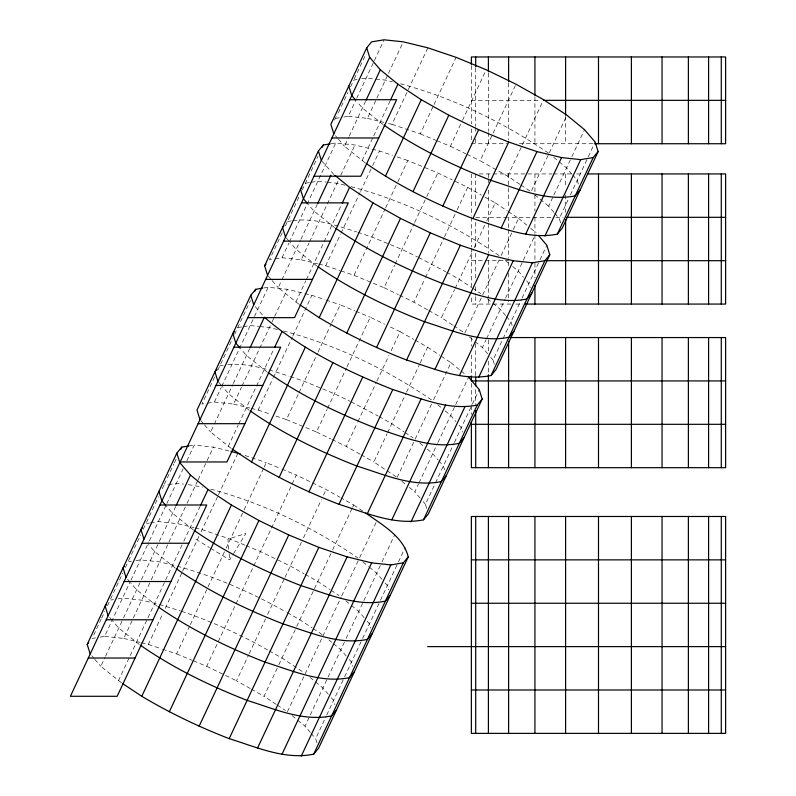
<?xml version="1.0" encoding="UTF-8"?>
<svg xmlns="http://www.w3.org/2000/svg" width="796" height="796" viewBox="0 0 796 796"><rect width="100%" height="100%" fill="white"/><g stroke="black" fill="none" stroke-linecap="round" stroke-linejoin="round"><path stroke-width="0.6" stroke-dasharray="3.98 2.98" d="M93.719 635.049L101.102 619.288M101.629 618.164L104.793 611.418M107.43 605.786L110.067 600.164L113.46 599.607M110.594 599.04L122.713 573.16M125.35 567.528L127.987 561.906L131.39 561.349M128.514 560.782L140.643 534.902M143.28 529.27L145.907 523.649L149.31 523.091M146.434 522.524L158.563 496.634M162.255 488.764L163.837 485.391L167.24 484.834M164.364 484.257L173.856 464.008M174.384 462.884L176.493 458.377M214.582 377.075L201.925 404.089L206.463 403.343M217.736 370.329L232.502 338.817M234.611 334.32L250.422 300.56M282.182 232.77L269.536 259.785L274.063 259.038M285.346 226.024L300.112 194.513M302.221 190.015L318.032 156.255M334.38 120.067L337.892 113.858M338.419 112.733L347.912 92.475M350.548 86.854L353.713 80.097L357.115 79.54M354.24 78.973L365.842 54.218M100.077 637.118L104.614 636.382L130.445 581.239M130.972 580.115L148.892 541.857M149.419 540.733L166.294 504.724M166.822 503.599L183.16 468.715M186.851 460.844L194.234 445.083L213.408 447.123L229.775 451.113M207.597 403.154L214.393 402.05L221.248 387.413M221.776 386.289L253.934 317.654M254.461 316.529L268.172 287.266L287.346 289.306L311.903 295.296L324.868 299.654M275.197 258.849L282.003 257.735L288.858 243.108M289.386 241.984L335.773 142.962L354.946 145.001L379.513 150.991L392.478 155.349M343.723 117.062L348.26 116.316L356.17 99.44M356.698 98.316L384.11 39.8M121.47 682.809L100.823 666.332L105.042 657.337M105.569 656.212L122.962 619.079M123.489 617.945L140.892 580.811M141.419 579.687L158.812 542.554M159.339 541.429L175.687 506.545M231.258 448.466L210.612 431.999L213.776 425.243M214.303 424.119L232.75 384.737M233.278 383.612L249.626 348.728M298.868 304.162L278.212 287.694L281.376 280.938M281.903 279.814L300.361 240.432M300.888 239.307L317.226 204.423M365.125 162.742L344.469 146.275L348.688 137.27M349.215 136.146L365.563 101.261M104.614 636.382L123.778 638.422L150.673 581.03M151.2 579.906L186.513 504.515M187.04 503.39L197.587 480.884M198.114 479.759L206.552 461.76M207.079 460.635L213.408 447.123M214.393 402.05L233.566 404.089L241.477 387.204M242.004 386.08L271.526 323.067M272.053 321.942L274.162 317.445M274.69 316.32L287.346 289.306M282.003 257.735L301.177 259.785L309.087 242.899M309.614 241.775L338.081 181.01M340.718 175.389L354.946 145.001M348.26 116.316L367.434 118.355L376.399 99.231M376.916 98.107L387.99 74.476M388.518 73.351L403.283 41.84M118.425 680.789L147.419 618.9M147.947 617.766L183.269 542.375M183.796 541.25L200.134 506.365M228.213 446.447L238.233 425.064M238.75 423.94L274.073 348.548M295.823 302.142L305.833 280.759M306.361 279.635L341.683 204.244M362.071 160.722L373.145 137.091M373.672 135.967L390.02 101.082M141.33 642.7L148.345 644.402L163.11 612.9M165.22 608.403L182.085 572.394M182.612 571.269L198.96 536.385M201.06 531.877L217.935 495.868M218.462 494.744L237.964 453.113M251.118 408.358L258.133 410.069L272.889 378.568M273.416 377.443L292.401 336.927M292.928 335.803L311.903 295.296M318.718 264.053L325.743 265.764L340.499 234.263M341.026 233.129L360.011 192.622M360.538 191.498L372.13 166.742M372.657 165.618L379.513 150.991M388.488 123.489L392 124.345L407.811 90.585M408.338 89.46L427.84 47.83M162.484 649.168L176.632 653.924L189.806 625.795M190.334 624.671L225.656 549.28M226.183 548.155L243.586 511.022M244.113 509.898L263.615 468.257M264.143 467.133L266.252 462.635L280.729 468.605M275.814 416.019L286.411 419.591L298.54 393.712M299.067 392.587L317.524 353.205M318.042 352.081L331.226 323.942M331.753 322.818L340.19 304.818L354.668 310.788M341.056 270.919L354.021 275.287L385.125 208.9M385.652 207.766L397.254 183.01M397.781 181.886L407.801 160.513L437.87 172.921L452.228 179.876M392 124.345L420.278 133.867L433.462 105.729M433.989 104.604L456.128 57.352M193.338 660.819L206.701 666.332L296.321 475.043L326.141 489.49L339.902 497.241M286.411 419.591L316.49 431.999L327.037 409.492M327.564 408.368L346.539 367.861M347.066 366.737L370.259 317.226L384.617 324.181M354.021 275.287L384.1 287.694L394.637 265.187M395.164 264.063L414.149 223.557M414.676 222.432L426.268 197.677M426.795 196.552L437.87 172.921M436.984 140.763L450.357 146.275L461.949 121.519M462.476 120.395L486.207 69.759M250.282 688.54L236.521 680.789L248.641 654.899M249.168 653.775L265.516 618.9M267.625 614.393L284.49 578.384M285.018 577.259L301.366 542.375M303.475 537.877L321.395 499.619M323.504 495.112L326.141 489.49M360.071 454.198L346.31 446.447L357.374 422.815M357.901 421.691L376.359 382.309M376.886 381.185L389.005 355.305M391.115 350.797L400.08 331.673L389.035 326.32M427.681 309.893L413.91 302.142L424.984 278.51M425.512 277.386L443.959 238.004M444.486 236.88L456.615 211M457.143 209.875L467.69 187.368L453.332 180.413M519.888 184.314L507.699 176.224L480.167 160.722L516.017 84.207M276.232 704.38L264.043 696.291L278.282 665.904M278.809 664.779L296.202 627.646M296.729 626.522L332.051 551.13M332.579 550.006L352.091 508.375M352.618 507.251L353.663 504.992L340.967 497.838M396.179 476.784L373.831 461.959L387.015 433.82M387.543 432.696L405.99 393.314M406.517 392.189L419.701 364.061M420.228 362.936L427.601 347.175L414.905 340.021M452.616 325.066L441.442 317.654L454.615 289.515M455.143 288.391L473.6 249.009M474.127 247.884L484.665 225.377M486.774 220.88L495.212 202.871L482.505 195.716M507.699 176.224L521.927 145.847M522.455 144.723L543.549 99.709M287.406 711.793L341.176 597.02M341.703 595.896L359.105 558.762M359.633 557.638L377.025 520.504M397.194 477.461L414.059 441.452M415.114 439.203L431.989 403.194M433.571 399.821L450.964 362.687L440.805 355.941M464.804 333.156L481.67 297.147M482.724 294.898L499.59 258.889M501.172 255.516L512.773 230.76M513.301 229.626L518.574 218.383L508.415 211.636M531.579 190.612L566.901 115.211M310.331 732.449L305.007 726.241L309.753 716.121M310.281 714.997L345.603 639.596M346.131 638.472L381.453 563.08M381.98 561.956L394.627 534.952M420.119 498.117L414.796 491.908L418.487 484.028M419.014 482.903L437.462 443.521M437.989 442.397L468.565 377.135M487.729 353.812L482.406 347.603L486.097 339.723M486.625 338.599L505.072 299.216M505.599 298.092L535.121 235.079M553.976 212.383L548.663 206.184L553.399 196.055M553.926 194.93L571.329 157.797M571.856 156.673L584.503 129.668M316.967 742.887L315.654 738.648L326.201 716.151M326.728 715.027L344.121 677.893M344.648 676.759L362.051 639.626M362.578 638.501L379.971 601.368M380.498 600.244L397.891 563.11M398.418 561.986L405.273 547.359M426.755 508.545L425.442 504.316L434.924 484.067M435.452 482.933L453.909 443.551M454.436 442.427L471.829 405.293M472.356 404.169L479.212 389.543M494.366 364.24L493.042 360.011L502.535 339.753M503.062 338.628L521.519 299.246M522.047 298.122L539.439 260.988M539.967 259.864L546.822 245.238M560.623 222.82L559.299 218.592L568.264 199.458M570.374 194.96L587.766 157.827M588.294 156.703L595.149 142.076M210.651 548.275L229.676 559.867L232.92 554.583M233.566 553.528L245.894 533.469L227.915 539.101L229.049 552.533M361.653 78.804L366.18 78.058L374.568 78.953M335.793 118.355L339.186 117.798M331.245 143.708L335.773 142.962M305.385 183.259L309.913 182.523M311.047 182.334L317.853 181.219L326.241 182.115M287.455 221.517L291.993 220.781M293.127 220.591C314.679 217.686 336.25 225.497 356.628 231.875M263.635 288.013L268.172 287.266M237.775 327.564L242.312 326.828M243.447 326.639L250.243 325.524L258.63 326.42M219.845 365.832L223.248 365.274M227.785 364.528C248.631 362.847 269.346 369.841 289.018 376.18M188.562 446.019L194.234 445.083M168.374 484.645L176.304 483.341L183.498 484.107M150.444 522.902L158.384 521.599L177.558 523.649L193.935 527.639M135.927 560.603L140.454 559.867L159.628 561.906L176.006 565.896M117.997 598.861L122.534 598.124L141.708 600.164L158.086 604.154M92.137 638.422L95.54 637.865M471.371 100.346L539.837 100.346M471.371 143.728L507.42 143.728M519.38 143.728L593.617 143.728M479.172 173.936L552.106 173.936M553.329 173.936L571.687 173.936M576.563 173.936L582.652 173.936M475.71 217.308L507.42 217.308M550.882 217.308L508.604 217.308L508.604 228.472M555.787 217.308L563.14 217.308M471.371 260.69L508.604 260.69M511.002 304.072L471.371 304.072L471.371 296.629M515.788 304.072L522.972 304.072M375.772 79.083L385.354 80.097L392.378 81.809M327.435 182.244L337.026 183.259L345.215 185.259M259.834 326.549L269.416 327.564L277.605 329.564M188.294 484.625L202.502 487.092M400.567 83.809C453.541 98.087 503.808 122.415 548.981 153.479M367.434 118.355L383.811 122.345M351.066 186.682C404.099 200.741 454.407 224.999 499.629 255.964M301.177 259.785L317.554 263.775M283.456 330.987C336.489 345.046 386.806 369.314 432.029 400.269M233.566 404.089L249.944 408.079M210.681 489.092C263.267 503.271 313.206 527.32 358.091 558.086M195.1 527.917L202.114 529.629L230.402 539.151L244.879 545.121M177.18 566.175C215.278 576.543 251.775 592.652 286.132 612.015M159.25 604.443L180.413 610.91M123.778 638.422L140.156 642.412M397.194 156.941L407.801 160.513M357.802 232.263L371.951 237.029L402.02 249.437L417.482 256.929M325.743 265.764L339.882 270.531M326.052 300.052L340.19 304.818M290.202 376.568L304.341 381.334L334.41 393.741L349.872 401.234M258.133 410.069L271.098 414.437M245.039 455.491L266.252 462.635M181.588 611.308C211.646 621.368 240.661 634.621 268.202 650.282M148.345 644.402L161.309 648.77M420.278 133.867L435.87 140.295M355.782 311.246L370.259 317.226M281.844 469.063L296.321 475.043M245.994 545.588L260.481 551.558L290.291 566.006L304.052 573.757M176.632 653.924L192.224 660.362M450.357 146.275L465.809 153.767M466.914 154.305L480.167 160.722M418.587 257.466L445.601 271.635M384.1 287.694L398.458 294.649M399.562 295.187L413.91 302.142M350.976 401.771L377.991 415.94M316.49 431.999L330.847 438.954M331.952 439.491L346.31 446.447M206.701 666.332L236.521 680.789M467.69 187.368L481.451 195.119M446.655 272.232L459.362 279.386L471.55 287.475M428.736 310.49L441.442 317.654M400.08 331.673L413.84 339.424M379.055 416.537L391.761 423.691L403.94 431.79M361.125 454.795L373.831 461.959M305.117 574.354L317.823 581.518L330.012 589.607M287.187 612.612L299.893 619.776L312.082 627.865M269.267 650.879L281.973 658.033L304.311 672.859M251.337 689.137L264.043 696.291M195.866 539.26L209.597 547.628M520.902 184.99L530.037 191.06M383.045 124.484L362.399 108.017L357.076 101.808M495.212 202.871L507.4 210.96M472.565 288.152L480.694 293.545M334.718 227.646L314.062 211.179L307.982 204.084M453.63 325.743L463.779 332.479M316.788 265.904L296.142 249.437L290.062 242.342M427.601 347.175L439.79 355.265M404.965 432.457L413.084 437.85M267.108 371.951L246.462 355.484L240.372 348.389M249.178 410.209L228.532 393.741L222.452 386.647M353.663 504.992L363.822 511.738M331.027 590.274L339.146 595.667M193.169 529.768L172.523 513.301L166.434 506.206M313.097 628.542L322.241 634.601M175.249 568.026L154.593 551.558L148.514 544.464M157.319 606.293L136.673 589.816L130.584 582.732M277.247 705.057L285.376 710.45M139.399 644.551L118.743 628.074L112.664 620.989M553.608 157.28L558.245 161.081M559.17 161.837L566.583 167.926L571.906 174.125M534.763 194.771L548.663 206.184M518.574 218.383L526.912 225.218M530.614 228.263L536.176 232.83M505.281 260.441L508.982 263.486M512.694 266.521L518.256 271.088L523.569 277.287M487.361 298.699L491.988 302.5M492.913 303.256L500.326 309.345L505.649 315.544M333.842 174.433L322.101 161.399M469.431 336.957L474.068 340.758M474.993 341.524L482.406 347.603M450.964 362.687L460.227 370.289M461.153 371.045L464.864 374.09M437.671 404.746L441.382 407.791M445.083 410.826L450.645 415.393L455.969 421.591M419.751 443.004L423.452 446.049M427.163 449.083L432.716 453.65L438.039 459.859M401.821 481.262L405.532 484.306M409.234 487.351L414.796 491.908M362.807 561.807L368.369 566.364M369.294 567.13L376.707 573.21L382.03 579.418M345.812 600.821L350.439 604.622M351.374 605.388L358.777 611.467L364.1 617.676M328.818 639.845L332.519 642.879M333.444 643.646L340.857 649.725L346.18 655.934M309.962 677.336L314.599 681.137M315.524 681.903L322.937 687.983L328.25 694.192M292.042 715.594L296.669 719.405M297.595 720.161L305.007 726.241M572.662 175.011L577.229 180.334L578.543 184.563M554.742 213.268L559.299 218.592M526.614 280.839L528.892 283.495L530.216 287.724M506.405 316.44L510.972 321.753L512.286 325.982M335.345 135.638L337.633 138.295M338.39 139.181L344.469 146.275M490.764 357.354L493.042 360.011M459.003 425.144L461.292 427.8L462.605 432.029M286.252 237.914L289.296 241.457M438.805 460.745L443.362 466.058L444.685 470.287M268.332 276.172L271.376 279.714M272.132 280.6L278.212 287.694M423.164 501.659L425.442 504.316M255.257 306.589L263.625 316.34M218.651 382.219L221.686 385.762M385.065 582.961L387.353 585.617L388.667 589.846M200.721 420.477L203.766 424.019M204.522 424.905L210.612 431.999M367.145 621.218L369.424 623.875L370.747 628.104M349.225 659.476L351.504 662.133L352.817 666.371M331.295 697.734L333.574 700.39L334.897 704.629M311.087 733.335L315.654 738.648M127.549 579.18L129.828 581.836M109.619 617.437L111.908 620.104M91.699 655.695L93.978 658.362M94.744 659.247L100.823 666.332M229.158 553.757L229.676 559.867M565.598 116.455L565.598 143.728M565.598 173.936L565.598 187.567M565.598 195L565.598 212.353M534.932 96.624L534.932 143.728M534.932 173.936L534.932 211.119M534.932 217.308L534.932 233.427M534.932 234.661L534.932 260.69M534.932 263.168L534.932 278.043M508.604 82.993L508.604 140.006M508.604 173.936L508.604 207.398M508.604 229.706L508.604 258.212M508.604 261.934L508.604 265.645M508.604 273.088L508.604 301.594M488.406 73.083L488.406 131.33M488.406 132.574L488.406 143.728M488.406 173.936L488.406 177.657M488.406 178.891L488.406 182.612M488.406 190.045L488.406 222.273M488.406 223.507L488.406 253.257M488.406 260.69L488.406 297.873M488.406 299.107L488.406 304.072M488.406 340.031L488.406 353.663M488.406 361.095L488.406 374.727M475.71 68.128L475.71 126.375M475.71 127.609L475.71 131.33M475.71 138.763L475.71 143.728M475.71 173.936L475.71 207.398M475.71 222.273L475.71 248.292M475.71 253.257L475.71 278.043M475.71 286.719L475.71 295.396M475.71 296.629L475.71 304.072M475.71 343.743L475.71 375.971M475.71 389.602L475.71 404.477M471.371 65.64L471.371 123.897M471.371 128.852L471.371 141.25M471.371 173.936L471.371 216.074M471.371 217.308L471.371 247.059M471.371 248.292L471.371 287.953M471.371 337.554L471.371 346.22M471.371 354.897L471.371 374.727M471.371 383.403L471.371 404.477M471.371 405.711L471.371 414.388"/><path stroke-width="1.19" d="M90.177 653.924L87.212 644.402L176.841 453.113L181.757 447.123L188.562 446.019M262.501 288.192L255.695 289.306L250.78 295.296L197 410.069L199.965 419.591M267.575 275.287L264.61 265.764L318.38 150.991L323.305 145.001L330.111 143.887M366.14 163.419C399.095 186.403 435.521 203.955 472.854 218.592C499.928 226.94 528.494 240.084 557.339 234.094L562.265 228.114L598.114 151.598L595.149 142.076L584.503 129.668L566.901 115.211L543.549 99.709L516.017 84.207L486.207 69.759L456.128 57.352L427.84 47.83L403.283 41.84L384.11 39.8L371.632 41.84L366.717 47.83L330.867 124.345L333.822 133.867M180.702 449.382L181.757 447.123M254.64 291.565L255.695 289.306M322.251 147.25L323.305 145.001M176.841 453.113L179.796 462.635L70.386 696.291L117.151 696.291L206.771 504.992L160.006 504.992M366.717 47.83L369.672 57.352L180.165 461.959L226.94 461.959L280.709 347.175L233.944 347.175M176.214 505.42L190.443 475.043L179.796 462.635M250.153 347.603L264.381 317.226C301.784 349.663 347.116 371.294 392.766 389.543C419.84 397.891 448.397 411.035 477.252 405.045L482.177 399.065L479.212 389.543L468.565 377.135M317.753 203.298L330.937 175.17M366.09 100.137L380.319 69.759L369.672 57.352M200.662 505.241L208.045 489.49L190.443 475.043M274.6 347.424L281.983 331.673M342.21 203.119L349.593 187.368L334.768 175.2M390.547 99.958L397.92 84.207L380.319 69.759M365.852 513.082C382.04 524.853 403.045 536.196 408.239 556.882L318.619 748.17L313.694 754.16C284.839 760.14 256.272 747.006 229.198 738.648C198.95 726.957 169.657 712.888 141.787 696.291L231.407 504.992L208.045 489.49M482.177 399.065L428.397 513.838L423.482 519.828C394.627 525.808 366.06 512.674 338.987 504.316C308.739 492.615 279.446 478.545 251.576 461.959L305.346 347.175M538.454 235.487L546.822 245.238L549.777 254.76L496.007 369.533L491.082 375.513C462.237 381.503 433.671 368.359 406.597 360.011C376.349 348.31 347.056 334.24 319.176 317.654L372.956 202.871L349.593 187.368M385.433 176.224L421.283 99.709L397.92 84.207M169.309 711.793L258.929 520.504L231.407 504.992M279.098 477.461L332.867 362.687M346.708 333.156L400.478 218.383L372.956 202.871M412.965 191.736L448.815 115.211L421.283 99.709M199.129 726.241L288.749 534.952L318.828 547.359L347.106 556.882L371.672 562.862L390.846 564.901L403.313 562.862L408.239 556.882M308.918 491.908L362.687 377.135M376.518 347.603L430.298 232.83L460.367 245.238L488.654 254.76L513.221 260.74L532.385 262.78L544.862 260.74L549.777 254.76M442.775 206.184L478.625 129.668L508.704 142.076L536.982 151.598L561.548 157.578L580.722 159.618L593.189 157.578L598.114 151.598M229.198 738.648L318.828 547.359M338.987 504.316L392.766 389.543M406.597 360.011L460.367 245.238M472.854 218.592L508.704 142.076M257.486 748.17L347.106 556.882M367.274 513.838L421.044 399.065M434.875 369.533L488.654 254.76M501.132 228.114L536.982 151.598M282.053 754.16L371.672 562.862M391.831 519.828L445.611 405.045M459.441 375.513L513.221 260.74M525.698 234.094L561.548 157.578M301.216 756.2L390.846 564.901M411.005 521.868L464.784 407.084M478.615 377.563L532.385 262.78M544.872 236.133L580.722 159.618M313.694 754.16L403.313 562.862M423.482 519.828L477.252 405.045M491.082 375.513L544.862 260.74M557.339 234.094L593.189 157.578M301.863 187.538L300.46 189.249L303.415 198.771L307.226 203.199M283.943 225.795L282.53 227.507L285.495 237.029M264.61 265.764L266.013 264.053M234.253 331.842L232.85 333.554L235.815 343.076L239.616 347.504M217.039 369.245L214.93 371.812L217.885 381.334M142.394 527.917L140.992 529.629L143.947 539.151M124.474 566.175L123.062 567.886L126.027 577.408M106.545 604.443L105.142 606.144L108.107 615.666M87.212 644.402L88.625 642.7M580.194 189.856L575.269 195.836C546.414 201.826 517.848 188.682 490.774 180.334C453.441 165.687 417.024 148.146 384.06 125.161M531.857 293.018L526.932 298.998C498.087 304.987 469.521 291.843 442.447 283.495C405.114 268.859 368.687 251.307 335.733 228.323M513.937 331.275L509.012 337.255C480.157 343.245 451.591 330.101 424.517 321.753C387.184 307.117 350.767 289.565 317.803 266.58M464.247 437.322L459.332 443.302C430.477 449.292 401.91 436.148 374.836 427.8C337.504 413.164 301.077 395.612 268.123 372.627M446.327 475.58L441.402 481.56C412.547 487.55 383.99 474.406 356.916 466.058C319.584 451.422 283.157 433.88 250.203 410.885M390.309 595.139L385.393 601.119C356.538 607.109 327.972 593.965 300.898 585.617C263.566 570.981 227.139 553.439 194.184 530.444M372.389 633.397L367.463 639.377C338.618 645.367 310.052 632.223 282.978 623.875C245.646 609.238 209.219 591.697 176.264 568.702M354.469 671.655L349.543 677.645C320.689 683.625 292.122 670.491 265.048 662.133C227.716 647.496 191.299 629.954 158.334 606.96M336.539 709.913L331.614 715.903C302.769 721.882 274.202 708.748 247.128 700.39C209.796 685.754 173.369 668.212 140.414 645.218M349.882 99.709L396.647 99.709L360.797 176.224L314.032 176.224M543.519 100.346L725.614 100.346M331.952 137.967L378.727 137.967M594.841 143.728L725.614 143.728L725.614 56.964L471.371 56.964L471.371 64.406M587.528 173.936L725.614 173.936L725.614 304.072L525.36 304.072M301.545 202.871L348.32 202.871L294.54 317.654L247.775 317.654M566.812 217.308L725.614 217.308M283.625 241.128L330.39 241.128M545.976 260.69L725.614 260.69M265.705 279.386L312.47 279.386M511.002 337.554L725.614 337.554L725.614 467.68L471.371 467.68L471.371 421.83M725.614 380.926L471.371 380.926L471.371 375.971M216.014 385.433L262.789 385.433M198.095 423.691L244.86 423.691M471.371 424.308L725.614 424.308M142.076 543.25L188.851 543.25M471.371 559.867L725.614 559.867M124.156 581.518L170.921 581.518M471.371 603.239L725.614 603.239M106.226 619.776L153.001 619.776M427.651 646.621L725.614 646.621M88.306 658.033L135.071 658.033M471.371 689.993L725.614 689.993M230.949 451.402L240.322 453.909M448.815 115.211L478.625 129.668M400.478 218.383L430.298 232.83M258.929 520.504L288.749 534.952M299.883 304.838L319.176 317.654M232.273 449.143L251.576 461.959M122.484 683.485L141.787 696.291M355.553 100.037L351.752 95.61L348.787 86.087M165.677 505.321L161.877 500.893L158.911 491.371M318.38 150.991L321.345 160.513M250.78 295.296L253.735 304.818M721.285 56.964L721.285 143.728M721.285 173.936L721.285 304.072M721.285 337.554L721.285 467.68M721.285 516.485L721.285 733.375M708.589 56.964L708.589 143.728M708.589 173.936L708.589 304.072M708.589 337.554L708.589 467.68M708.589 516.485L708.589 733.375M688.381 56.964L688.381 143.728M688.381 173.936L688.381 304.072M688.381 337.554L688.381 467.68M688.381 516.485L688.381 733.375M662.053 56.964L662.053 143.728M662.053 173.936L662.053 304.072M662.053 337.554L662.053 467.68M662.053 516.485L662.053 733.375M631.397 56.964L631.397 143.728M631.397 173.936L631.397 304.072M631.397 337.554L631.397 467.68M631.397 516.485L631.397 733.375M598.492 56.964L598.492 143.728M598.492 173.936L598.492 304.072M598.492 337.554L598.492 467.68M598.492 516.485L598.492 733.375M565.598 56.964L565.598 115.221M565.598 219.796L565.598 304.072M565.598 337.554L565.598 467.68M565.598 516.485L565.598 733.375M534.932 56.964L534.932 95.391M534.932 285.475L534.932 304.072M534.932 337.554L534.932 467.68M534.932 516.485L534.932 733.375M508.604 56.964L508.604 81.759M508.604 341.265L508.604 467.68M508.604 516.485L508.604 733.375M488.406 56.964L488.406 71.839M488.406 374.727L488.406 467.68M488.406 516.485L488.406 733.375M475.71 56.964L475.71 66.884M475.71 377.214L475.71 385.881M475.71 410.676L475.71 467.68M475.71 516.485L475.71 733.375M725.614 516.485L471.371 516.485L471.371 733.375L725.614 733.375L725.614 516.485"/></g></svg>
